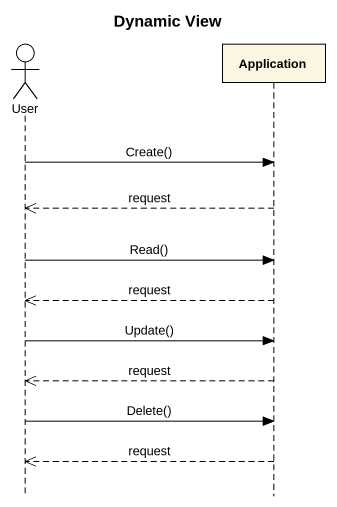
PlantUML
@startuml
title Dynamic View
hide footbox
actor User
participant Application

User -> Application : Create()
Application -->> User : request
User -> Application : Read()
Application -->> User : request
User -> Application : Update()
Application -->> User : request
User -> Application : Delete()
Application -->> User : request
@enduml
